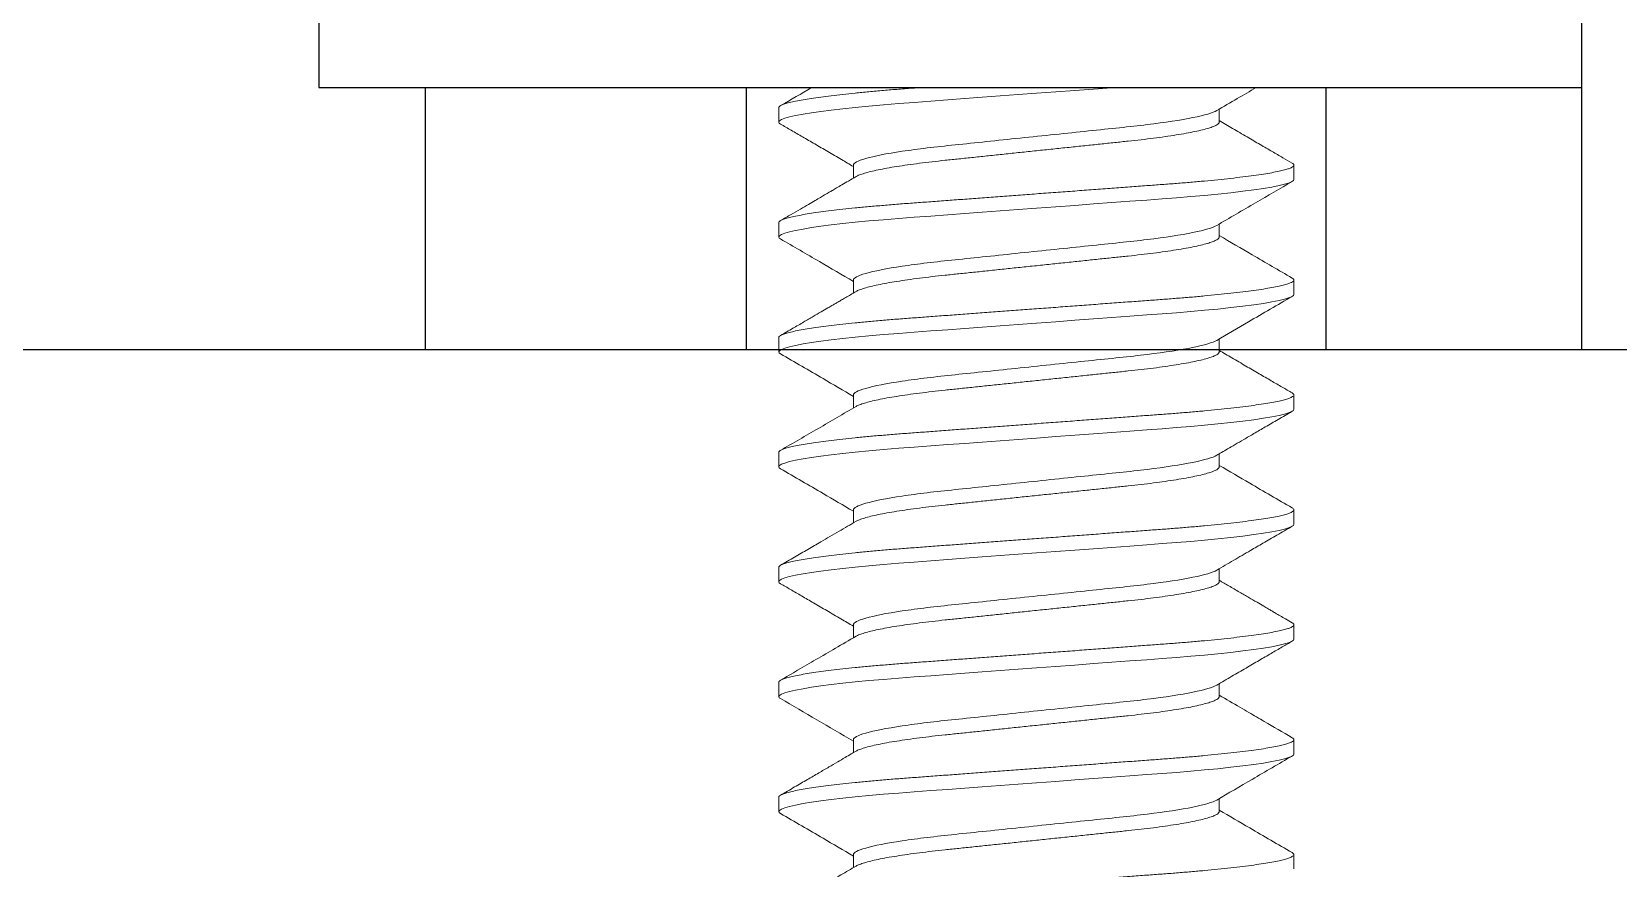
# Model space of a CAD drawing. Header units: inches. Extents: x 1.3 to 19.8, y 1.7 to 13.
# Drawn here: x 15.1854 to 15.5303, y 10.4343 to 10.6163 of the extents above; entities that cross this region are included whole.
import ezdxf

# ---------------------------------------------------------------- set-up
doc = ezdxf.new("R2010")
doc.units = ezdxf.units.IN
doc.header["$MEASUREMENT"] = 0
doc.linetypes.add('SLD-Solid', pattern=[0])
doc.layers.add('Fastener', color=134, linetype='Continuous')
doc.layers.add('Solenoid', color=6, linetype='Continuous')

msp = doc.modelspace()

# ---------------------------------------------------------------- linework, layer by layer
at = {"layer": 'Fastener'}
for p, q in [((15.24784, 10.63417), (15.24784, 10.60417)), ((15.24784, 10.60417), (15.52246, 10.60417))]:
    msp.add_line(p, q, dxfattribs=at)
at = {"layer": 'Fastener', "linetype": 'SLD-Solid', "lineweight": 15}
for p, q in [((15.34784, 10.59979), (15.34784, 10.59667)), ((15.4436, 10.59667), (15.4436, 10.59948)), ((15.36408, 10.58729), (15.36408, 10.58447)), ((15.45984, 10.58417), (15.45984, 10.58729)), ((15.34784, 10.57479), (15.34784, 10.57167)), ((15.4436, 10.57167), (15.4436, 10.57448)), ((15.36408, 10.56229), (15.36408, 10.55947)), ((15.45984, 10.55917), (15.45984, 10.56229)), ((15.34784, 10.54979), (15.34784, 10.54667)), ((15.4436, 10.54667), (15.4436, 10.54948)), ((15.36408, 10.53729), (15.36408, 10.53447)), ((15.45984, 10.53417), (15.45984, 10.53729)), ((15.34784, 10.52479), (15.34784, 10.52167)), ((15.4436, 10.52167), (15.4436, 10.52449)), ((15.36408, 10.51229), (15.36408, 10.50947)), ((15.45984, 10.50917), (15.45984, 10.51229)), ((15.34784, 10.49979), (15.34784, 10.49667)), ((15.4436, 10.49667), (15.4436, 10.49949)), ((15.36408, 10.48729), (15.36408, 10.48447)), ((15.45984, 10.48417), (15.45984, 10.48729)), ((15.34784, 10.47479), (15.34784, 10.47167)), ((15.4436, 10.47167), (15.4436, 10.47448)), ((15.36408, 10.46229), (15.36408, 10.45947)), ((15.45984, 10.45917), (15.45984, 10.46229)), ((15.34784, 10.44979), (15.34784, 10.44667)), ((15.4436, 10.44667), (15.4436, 10.44948)), ((15.36408, 10.43729), (15.36408, 10.43447)), ((15.45984, 10.43417), (15.45984, 10.43729))]:
    msp.add_line(p, q, dxfattribs=at)
at = {"layer": 'Fastener', "linetype": 'SLD-Solid', "lineweight": 15, "flags": 128}
for points in [[(15.34825, 10.59623), (15.34796, 10.59642), (15.34784, 10.59667), (15.34798, 10.59692), (15.34841, 10.5972), (15.34913, 10.59748), (15.35016, 10.59778), (15.35149, 10.59808), (15.35312, 10.59839), (15.35493, 10.59869), (15.35698, 10.59898), (15.35926, 10.59927), (15.36175, 10.59956), (15.36442, 10.59985), (15.36744, 10.60014), (15.37062, 10.60042), (15.37391, 10.60069), (15.37731, 10.60094), (15.38089, 10.60121), (15.38463, 10.60149), (15.38831, 10.60176), (15.39209, 10.60204), (15.39596, 10.60233), (15.39988, 10.60262), (15.40384, 10.60292), (15.40804, 10.60323), (15.4122, 10.60354), (15.41629, 10.60384), (15.42028, 10.60414), (15.42064, 10.60417)], [(15.34825, 10.57123), (15.34796, 10.57142), (15.34784, 10.57167), (15.34798, 10.57192), (15.34841, 10.5722), (15.34913, 10.57248), (15.35016, 10.57278), (15.35149, 10.57308), (15.35312, 10.57339), (15.35493, 10.57369), (15.35698, 10.57398), (15.35926, 10.57427), (15.36175, 10.57456), (15.36442, 10.57485), (15.36744, 10.57514), (15.37062, 10.57542), (15.37391, 10.57569), (15.37731, 10.57594), (15.38089, 10.57621), (15.38463, 10.57649), (15.38831, 10.57676), (15.39209, 10.57704), (15.39596, 10.57733), (15.39988, 10.57762), (15.40384, 10.57792), (15.40804, 10.57823), (15.4122, 10.57854), (15.41629, 10.57884), (15.42028, 10.57914), (15.42413, 10.57943), (15.42783, 10.5797), (15.43116, 10.57995), (15.43434, 10.58019), (15.43743, 10.58044), (15.44041, 10.58071), (15.44326, 10.58099), (15.44609, 10.58129), (15.44871, 10.58159), (15.45109, 10.5819), (15.45321, 10.58222), (15.45505, 10.58253), (15.4566, 10.58283), (15.45778, 10.58312), (15.45869, 10.5834), (15.45934, 10.58366), (15.45972, 10.58392), (15.45984, 10.58417), (15.45984, 10.58417)], [(15.34825, 10.54623), (15.34796, 10.54642), (15.34784, 10.54667), (15.34798, 10.54692), (15.34841, 10.5472), (15.34913, 10.54748), (15.35016, 10.54778), (15.35149, 10.54808), (15.35312, 10.54839), (15.35493, 10.54869), (15.35698, 10.54898), (15.35926, 10.54927), (15.36175, 10.54956), (15.36442, 10.54985), (15.36744, 10.55014), (15.37062, 10.55042), (15.37391, 10.55069), (15.37731, 10.55094), (15.38089, 10.55121), (15.38463, 10.55149), (15.38831, 10.55176), (15.39209, 10.55204), (15.39596, 10.55233), (15.39988, 10.55262), (15.40384, 10.55292), (15.40804, 10.55323), (15.4122, 10.55354), (15.41629, 10.55384), (15.42028, 10.55414), (15.42413, 10.55443), (15.42783, 10.5547), (15.43116, 10.55495), (15.43434, 10.55519), (15.43743, 10.55544), (15.44041, 10.55571), (15.44326, 10.55599), (15.44609, 10.55629), (15.44871, 10.55659), (15.45109, 10.5569), (15.45321, 10.55722), (15.45505, 10.55753), (15.4566, 10.55783), (15.45778, 10.55812), (15.45869, 10.5584), (15.45934, 10.55866), (15.45972, 10.55892), (15.45984, 10.55917), (15.45984, 10.55917)], [(15.34825, 10.52123), (15.34796, 10.52142), (15.34784, 10.52167), (15.34798, 10.52192), (15.34841, 10.5222), (15.34913, 10.52248), (15.35016, 10.52278), (15.35149, 10.52308), (15.35312, 10.52339), (15.35493, 10.52369), (15.35698, 10.52398), (15.35926, 10.52427), (15.36175, 10.52456), (15.36442, 10.52485), (15.36744, 10.52514), (15.37062, 10.52542), (15.37391, 10.52569), (15.37731, 10.52594), (15.38089, 10.52621), (15.38463, 10.52649), (15.38831, 10.52676), (15.39209, 10.52704), (15.39596, 10.52733), (15.39988, 10.52762), (15.40384, 10.52792), (15.40804, 10.52823), (15.4122, 10.52854), (15.41629, 10.52884), (15.42028, 10.52914), (15.42413, 10.52943), (15.42783, 10.5297), (15.43116, 10.52995), (15.43434, 10.53019), (15.43743, 10.53044), (15.44041, 10.53071), (15.44326, 10.53099), (15.44609, 10.53129), (15.44871, 10.53159), (15.45109, 10.5319), (15.45321, 10.53222), (15.45505, 10.53253), (15.4566, 10.53283), (15.45778, 10.53312), (15.45869, 10.5334), (15.45934, 10.53366), (15.45972, 10.53392), (15.45984, 10.53417), (15.45984, 10.53417)], [(15.34825, 10.49623), (15.34796, 10.49642), (15.34784, 10.49667), (15.34798, 10.49692), (15.34841, 10.4972), (15.34913, 10.49748), (15.35016, 10.49778), (15.35149, 10.49808), (15.35312, 10.49839), (15.35493, 10.49869), (15.35698, 10.49898), (15.35926, 10.49927), (15.36175, 10.49956), (15.36442, 10.49985), (15.36744, 10.50014), (15.37062, 10.50042), (15.37391, 10.50069), (15.37731, 10.50094), (15.38089, 10.50121), (15.38463, 10.50149), (15.38831, 10.50176), (15.39209, 10.50204), (15.39596, 10.50233), (15.39988, 10.50262), (15.40384, 10.50292), (15.40804, 10.50323), (15.4122, 10.50354), (15.41629, 10.50384), (15.42028, 10.50414), (15.42413, 10.50443), (15.42783, 10.5047), (15.43116, 10.50495), (15.43434, 10.50519), (15.43743, 10.50544), (15.44041, 10.50571), (15.44326, 10.50599), (15.44609, 10.50629), (15.44871, 10.50659), (15.45109, 10.5069), (15.45321, 10.50722), (15.45505, 10.50753), (15.4566, 10.50783), (15.45778, 10.50812), (15.45869, 10.5084), (15.45934, 10.50866), (15.45972, 10.50892), (15.45984, 10.50917), (15.45984, 10.50917)], [(15.34825, 10.47123), (15.34796, 10.47142), (15.34784, 10.47167), (15.34798, 10.47192), (15.34841, 10.4722), (15.34913, 10.47248), (15.35016, 10.47278), (15.35149, 10.47308), (15.35312, 10.47339), (15.35493, 10.47369), (15.35698, 10.47398), (15.35926, 10.47427), (15.36175, 10.47456), (15.36442, 10.47485), (15.36744, 10.47514), (15.37062, 10.47542), (15.37391, 10.47569), (15.37731, 10.47594), (15.38089, 10.47621), (15.38463, 10.47649), (15.38831, 10.47676), (15.39209, 10.47704), (15.39596, 10.47733), (15.39988, 10.47762), (15.40384, 10.47792), (15.40804, 10.47823), (15.4122, 10.47854), (15.41629, 10.47884), (15.42028, 10.47914), (15.42413, 10.47943), (15.42783, 10.4797), (15.43116, 10.47995), (15.43434, 10.48019), (15.43743, 10.48044), (15.44041, 10.48071), (15.44326, 10.48099), (15.44609, 10.48129), (15.44871, 10.48159), (15.45109, 10.4819), (15.45321, 10.48222), (15.45505, 10.48253), (15.4566, 10.48283), (15.45778, 10.48312), (15.45869, 10.4834), (15.45934, 10.48366), (15.45972, 10.48392), (15.45984, 10.48417), (15.45984, 10.48417)], [(15.34825, 10.44623), (15.34796, 10.44642), (15.34784, 10.44667), (15.34798, 10.44692), (15.34841, 10.4472), (15.34913, 10.44748), (15.35016, 10.44778), (15.35149, 10.44808), (15.35312, 10.44839), (15.35493, 10.44869), (15.35698, 10.44898), (15.35926, 10.44927), (15.36175, 10.44956), (15.36442, 10.44985), (15.36744, 10.45014), (15.37062, 10.45042), (15.37391, 10.45069), (15.37731, 10.45094), (15.38089, 10.45121), (15.38463, 10.45149), (15.38831, 10.45176), (15.39209, 10.45204), (15.39596, 10.45233), (15.39988, 10.45262), (15.40384, 10.45292), (15.40804, 10.45323), (15.4122, 10.45354), (15.41629, 10.45384), (15.42028, 10.45414), (15.42413, 10.45443), (15.42783, 10.4547), (15.43116, 10.45495), (15.43434, 10.45519), (15.43743, 10.45544), (15.44041, 10.45571), (15.44326, 10.45599), (15.44609, 10.45629), (15.44871, 10.45659), (15.45109, 10.4569), (15.45321, 10.45722), (15.45505, 10.45753), (15.4566, 10.45783), (15.45778, 10.45812), (15.45869, 10.4584), (15.45934, 10.45866), (15.45972, 10.45892), (15.45984, 10.45917), (15.45984, 10.45917)]]:
    msp.add_lwpolyline(points, dxfattribs=at)
at = {"layer": 'Fastener', "linetype": 'SLD-Solid', "lineweight": 15}
for points, knots in [([(15.34784, 10.59979), (15.34787, 10.59988), (15.34792, 10.60005), (15.34836, 10.60032), (15.34909, 10.60061), (15.35012, 10.6009), (15.35145, 10.60121), (15.35305, 10.60151), (15.35489, 10.60181), (15.35694, 10.60211), (15.35922, 10.6024), (15.3617, 10.60269), (15.36444, 10.60298), (15.3674, 10.60326), (15.37057, 10.60354), (15.37387, 10.60381), (15.37659, 10.60401), (15.3782, 10.60413), (15.37864, 10.60417)], [0, 0, 0, 0, 0.021662, 0.0436855, 0.0660212, 0.0886149, 0.1114084, 0.1343402, 0.1560315, 0.1777344, 0.1993942, 0.2209568, 0.2423695, 0.2648595, 0.2870678, 0.3089421, 0.33051, 0.3387077, 0.3387077, 0.3387077, 0.3387077]), ([(15.44304, 10.59916), (15.44454, 10.60003), (15.44739, 10.6017), (15.45025, 10.60337), (15.45162, 10.60417)], [0, 0, 0, 0, 0.2735344, 0.5226997, 0.5226997, 0.5226997, 0.5226997]), ([(15.34823, 10.59623), (15.349, 10.59578), (15.35059, 10.59485), (15.35307, 10.59341), (15.35572, 10.59187), (15.35854, 10.59022), (15.36135, 10.58858), (15.36321, 10.58749), (15.36408, 10.58698)], [0, 0, 0, 0, 0.145434, 0.301781, 0.469006, 0.647064, 0.835911, 1, 1, 1, 1]), ([(15.36408, 10.58729), (15.36408, 10.58772), (15.36494, 10.58821), (15.36854, 10.58925), (15.37127, 10.58979), (15.37634, 10.59055), (15.37818, 10.59079), (15.38205, 10.59126), (15.38405, 10.59147), (15.39047, 10.59214), (15.39533, 10.59265), (15.40534, 10.5937), (15.41046, 10.59423), (15.41991, 10.59522), (15.42411, 10.59563), (15.43181, 10.59657), (15.43525, 10.59709), (15.44046, 10.59815), (15.44222, 10.59868), (15.44304, 10.59916)], [0, 0, 0, 0, 0.125, 0.125, 0.25, 0.25, 0.3125, 0.3125, 0.375, 0.375, 0.5, 0.5, 0.625, 0.625, 0.75, 0.75, 0.875, 0.875, 1, 1, 1, 1]), ([(15.36464, 10.5848), (15.36465, 10.5848), (15.3648, 10.58492), (15.36538, 10.58516), (15.36641, 10.58552), (15.36778, 10.58589), (15.36941, 10.58626), (15.37131, 10.58663), (15.37345, 10.58699), (15.37582, 10.58735), (15.37839, 10.58769), (15.38113, 10.58803), (15.384, 10.58834), (15.38702, 10.58865), (15.39018, 10.58898), (15.39347, 10.58933), (15.39686, 10.58968), (15.40033, 10.59005), (15.40386, 10.59042), (15.40741, 10.59079), (15.41094, 10.59116), (15.41439, 10.59152), (15.41771, 10.59187), (15.42086, 10.5922), (15.42383, 10.59251), (15.42665, 10.59282), (15.42933, 10.59314), (15.43189, 10.59349), (15.43427, 10.59385), (15.43644, 10.59422), (15.43836, 10.59459), (15.44, 10.59497), (15.44134, 10.59533), (15.44237, 10.59569), (15.44308, 10.59603), (15.44352, 10.59636), (15.44358, 10.59656), (15.4436, 10.59667)], [0, 0, 0, 0, 0.0011037, 0.0306617, 0.060576, 0.0907305, 0.1204632, 0.1501923, 0.1797998, 0.2091707, 0.2387189, 0.2678013, 0.2963216, 0.3248703, 0.3539772, 0.3830139, 0.4123936, 0.4420065, 0.4717374, 0.5020078, 0.5321537, 0.5620535, 0.5915919, 0.620662, 0.6486647, 0.6767023, 0.7052794, 0.7343041, 0.7642111, 0.7943614, 0.8246333, 0.8549021, 0.8850435, 0.9144055, 0.9434181, 0.9719801, 1, 1, 1, 1]), ([(15.45945, 10.58773), (15.45878, 10.58812), (15.45733, 10.58896), (15.45503, 10.5903), (15.45243, 10.59181), (15.44955, 10.59349), (15.44658, 10.59523), (15.44456, 10.59641), (15.4436, 10.59697)], [0, 0, 0, 0, 0.127459, 0.273038, 0.43669, 0.618357, 0.817973, 1, 1, 1, 1]), ([(15.34784, 10.57479), (15.34787, 10.57488), (15.34792, 10.57505), (15.34836, 10.57532), (15.34909, 10.57561), (15.35012, 10.5759), (15.35145, 10.57621), (15.35305, 10.57651), (15.35489, 10.57681), (15.35694, 10.57711), (15.35922, 10.5774), (15.3617, 10.57769), (15.36444, 10.57798), (15.3674, 10.57826), (15.37057, 10.57854), (15.37387, 10.57881), (15.3773, 10.57907), (15.38089, 10.57933), (15.38456, 10.57961), (15.38831, 10.57988), (15.39209, 10.58017), (15.39596, 10.58045), (15.39988, 10.58075), (15.40392, 10.58105), (15.40804, 10.58135), (15.4122, 10.58166), (15.41629, 10.58197), (15.42028, 10.58226), (15.42413, 10.58255), (15.42777, 10.58282), (15.43117, 10.58307), (15.43438, 10.58331), (15.43747, 10.58357), (15.44045, 10.58383), (15.44336, 10.58412), (15.44614, 10.58441), (15.44876, 10.58472), (15.45114, 10.58503), (15.45326, 10.58534), (15.4551, 10.58565), (15.45661, 10.58595), (15.45782, 10.58624), (15.45873, 10.58652), (15.45938, 10.58679), (15.45976, 10.58705), (15.45988, 10.5873), (15.45978, 10.58752), (15.45952, 10.58767), (15.45942, 10.58773)], [0, 0, 0, 0, 0.021662, 0.043686, 0.066022, 0.088616, 0.11141, 0.134342, 0.156034, 0.177737, 0.199398, 0.220961, 0.242374, 0.264864, 0.287073, 0.308947, 0.330516, 0.352339, 0.374503, 0.395667, 0.417042, 0.438577, 0.460221, 0.48192, 0.504932, 0.527878, 0.550696, 0.573322, 0.595699, 0.61777, 0.638257, 0.658614, 0.679288, 0.700253, 0.721466, 0.744181, 0.767062, 0.790044, 0.813064, 0.836056, 0.858955, 0.880405, 0.901664, 0.922686, 0.943424, 0.963839, 0.985501, 1, 1, 1, 1]), ([(15.36464, 10.5848), (15.36409, 10.58448), (15.36307, 10.58388), (15.36166, 10.58306), (15.3605, 10.58238), (15.35957, 10.58183), (15.35888, 10.58143), (15.35831, 10.5811), (15.35768, 10.58073), (15.35681, 10.58022), (15.35564, 10.57954), (15.35419, 10.5787), (15.35245, 10.57769), (15.35044, 10.57651), (15.349, 10.57568), (15.34823, 10.57523)], [0, 0, 0, 0, 0.10074, 0.186625, 0.257628, 0.313728, 0.356495, 0.384119, 0.41754, 0.471645, 0.542917, 0.63137, 0.737019, 0.859887, 1, 1, 1, 1]), ([(15.44304, 10.57416), (15.44586, 10.5758), (15.45133, 10.579), (15.4568, 10.58219), (15.45945, 10.58373)], [0, 0, 0, 0, 0.515851, 1, 1, 1, 1]), ([(15.36408, 10.56229), (15.36408, 10.56272), (15.36494, 10.56321), (15.36854, 10.56425), (15.37127, 10.56479), (15.37634, 10.56555), (15.37818, 10.56579), (15.38205, 10.56626), (15.38405, 10.56647), (15.39046, 10.56714), (15.39533, 10.56765), (15.40533, 10.5687), (15.41046, 10.56923), (15.41991, 10.57022), (15.42411, 10.57063), (15.43181, 10.57157), (15.43525, 10.57209), (15.44046, 10.57315), (15.44222, 10.57368), (15.44304, 10.57416)], [0, 0, 0, 0, 0.125, 0.125, 0.25, 0.25, 0.3125, 0.3125, 0.375, 0.375, 0.5, 0.5, 0.625, 0.625, 0.75, 0.75, 0.875, 0.875, 1, 1, 1, 1]), ([(15.45945, 10.56273), (15.45655, 10.56442), (15.45126, 10.56749), (15.44598, 10.57058), (15.4436, 10.57197)], [0, 0, 0, 0, 0.549896, 1, 1, 1, 1]), ([(15.34823, 10.57123), (15.35105, 10.56959), (15.35634, 10.56651), (15.36162, 10.56342), (15.36408, 10.56198)], [0, 0, 0, 0, 0.533694, 1, 1, 1, 1]), ([(15.36465, 10.5598), (15.36465, 10.5598), (15.3648, 10.55992), (15.36538, 10.56016), (15.36641, 10.56052), (15.36778, 10.56089), (15.36941, 10.56126), (15.37131, 10.56163), (15.37345, 10.56199), (15.37582, 10.56235), (15.37839, 10.56269), (15.38113, 10.56303), (15.384, 10.56334), (15.38702, 10.56365), (15.39018, 10.56398), (15.39347, 10.56433), (15.39686, 10.56468), (15.40033, 10.56505), (15.40386, 10.56542), (15.40741, 10.56579), (15.41094, 10.56616), (15.41439, 10.56652), (15.41771, 10.56687), (15.42086, 10.5672), (15.42383, 10.56751), (15.42665, 10.56782), (15.42933, 10.56814), (15.43189, 10.56849), (15.43427, 10.56885), (15.43644, 10.56922), (15.43836, 10.56959), (15.44, 10.56997), (15.44134, 10.57033), (15.44237, 10.57069), (15.44308, 10.57103), (15.44352, 10.57136), (15.44358, 10.57156), (15.4436, 10.57167)], [0, 0, 0, 0, 0.0010211, 0.0305816, 0.0604983, 0.0906554, 0.1203905, 0.1501221, 0.179732, 0.2091053, 0.238656, 0.2677408, 0.2962634, 0.3248145, 0.3539238, 0.3829629, 0.412345, 0.4419604, 0.4716938, 0.5019667, 0.532115, 0.5620173, 0.5915582, 0.6206306, 0.6486357, 0.6766756, 0.705255, 0.7342821, 0.7641916, 0.7943444, 0.8246187, 0.8548902, 0.885034, 0.9143984, 0.9434134, 0.9719777, 1, 1, 1, 1]), ([(15.34784, 10.54979), (15.34787, 10.54988), (15.34792, 10.55005), (15.34836, 10.55032), (15.34909, 10.55061), (15.35012, 10.5509), (15.35145, 10.55121), (15.35305, 10.55151), (15.35489, 10.55181), (15.35694, 10.55211), (15.35922, 10.5524), (15.3617, 10.55269), (15.36444, 10.55298), (15.3674, 10.55326), (15.37057, 10.55354), (15.37387, 10.55381), (15.3773, 10.55407), (15.38089, 10.55433), (15.38456, 10.55461), (15.38831, 10.55488), (15.39209, 10.55517), (15.39596, 10.55545), (15.39988, 10.55575), (15.40392, 10.55605), (15.40804, 10.55635), (15.4122, 10.55666), (15.41629, 10.55697), (15.42028, 10.55726), (15.42413, 10.55755), (15.42777, 10.55782), (15.43117, 10.55807), (15.43438, 10.55831), (15.43747, 10.55857), (15.44045, 10.55883), (15.44336, 10.55912), (15.44614, 10.55941), (15.44876, 10.55972), (15.45114, 10.56003), (15.45326, 10.56034), (15.4551, 10.56065), (15.45661, 10.56095), (15.45782, 10.56124), (15.45873, 10.56152), (15.45938, 10.56179), (15.45976, 10.56205), (15.45988, 10.5623), (15.45978, 10.56252), (15.45952, 10.56267), (15.45942, 10.56273)], [0, 0, 0, 0, 0.021664, 0.043689, 0.066026, 0.088621, 0.111416, 0.13435, 0.156042, 0.177747, 0.199408, 0.220972, 0.242386, 0.264878, 0.287088, 0.308963, 0.330533, 0.352357, 0.374522, 0.395687, 0.417063, 0.4386, 0.460245, 0.481945, 0.504958, 0.527906, 0.550725, 0.573352, 0.59573, 0.617802, 0.63829, 0.658649, 0.679323, 0.700289, 0.721503, 0.74422, 0.767102, 0.790086, 0.813107, 0.8361, 0.859, 0.880451, 0.901711, 0.922734, 0.943473, 0.963889, 0.985553, 1, 1, 1, 1]), ([(15.36464, 10.5598), (15.36424, 10.55957), (15.3635, 10.55913), (15.36244, 10.55851), (15.36152, 10.55798), (15.36074, 10.55752), (15.36004, 10.55711), (15.35932, 10.55669), (15.35833, 10.55611), (15.35699, 10.55533), (15.35524, 10.55431), (15.35318, 10.55311), (15.35081, 10.55173), (15.34912, 10.55075), (15.34823, 10.55023)], [0, 0, 0, 0, 0.0726126, 0.1368827, 0.1927979, 0.2403477, 0.2796129, 0.3211904, 0.3723655, 0.4601493, 0.5667815, 0.6922831, 0.8366798, 1, 1, 1, 1]), ([(15.44304, 10.54916), (15.44535, 10.55051), (15.45081, 10.5537), (15.45629, 10.55689), (15.45945, 10.55873)], [0, 0, 0, 0, 0.422079, 1, 1, 1, 1]), ([(15.36408, 10.53729), (15.36408, 10.53772), (15.36494, 10.53821), (15.36854, 10.53924), (15.37127, 10.53979), (15.37634, 10.54055), (15.37818, 10.54079), (15.38205, 10.54126), (15.38405, 10.54147), (15.39046, 10.54214), (15.39532, 10.54265), (15.40533, 10.5437), (15.41046, 10.54423), (15.41991, 10.54522), (15.42411, 10.54563), (15.43181, 10.54657), (15.43525, 10.54709), (15.44046, 10.54815), (15.44222, 10.54868), (15.44304, 10.54916)], [0, 0, 0, 0, 0.125, 0.125, 0.25, 0.25, 0.3125, 0.3125, 0.375, 0.375, 0.5, 0.5, 0.625, 0.625, 0.75, 0.75, 0.875, 0.875, 1, 1, 1, 1]), ([(15.34823, 10.54623), (15.35131, 10.54444), (15.35659, 10.54136), (15.36187, 10.53827), (15.36408, 10.53698)], [0, 0, 0, 0, 0.58233, 1, 1, 1, 1]), ([(15.36464, 10.5348), (15.36465, 10.5348), (15.3648, 10.53492), (15.36538, 10.53516), (15.36641, 10.53552), (15.36778, 10.53589), (15.36941, 10.53626), (15.37131, 10.53663), (15.37345, 10.53699), (15.37582, 10.53735), (15.37839, 10.53769), (15.38113, 10.53803), (15.384, 10.53834), (15.38702, 10.53865), (15.39018, 10.53898), (15.39347, 10.53933), (15.39686, 10.53968), (15.40033, 10.54005), (15.40386, 10.54042), (15.40741, 10.54079), (15.41094, 10.54116), (15.41439, 10.54152), (15.41771, 10.54187), (15.42086, 10.5422), (15.42383, 10.54251), (15.42665, 10.54282), (15.42933, 10.54314), (15.43189, 10.54349), (15.43427, 10.54385), (15.43644, 10.54422), (15.43836, 10.54459), (15.44, 10.54497), (15.44134, 10.54533), (15.44237, 10.54569), (15.44308, 10.54603), (15.44352, 10.54636), (15.44358, 10.54656), (15.4436, 10.54667)], [0, 0, 0, 0, 0.001056, 0.030616, 0.060531, 0.090687, 0.120421, 0.150152, 0.179761, 0.209133, 0.238683, 0.267767, 0.296288, 0.324838, 0.353947, 0.382985, 0.412366, 0.44198, 0.471712, 0.501984, 0.532132, 0.562033, 0.591573, 0.620644, 0.648648, 0.676687, 0.705265, 0.734291, 0.7642, 0.794352, 0.824625, 0.854895, 0.885038, 0.914401, 0.943415, 0.971979, 1, 1, 1, 1]), ([(15.45945, 10.53773), (15.45873, 10.53815), (15.45721, 10.53903), (15.45482, 10.54043), (15.45219, 10.54195), (15.44934, 10.54362), (15.44645, 10.5453), (15.44451, 10.54644), (15.4436, 10.54697)], [0, 0, 0, 0, 0.1366309, 0.2877085, 0.4531892, 0.6330276, 0.827174, 1, 1, 1, 1]), ([(15.34784, 10.52479), (15.34787, 10.52488), (15.34792, 10.52505), (15.34836, 10.52532), (15.34909, 10.52561), (15.35012, 10.5259), (15.35145, 10.52621), (15.35305, 10.52651), (15.35489, 10.52681), (15.35694, 10.52711), (15.35922, 10.5274), (15.3617, 10.52769), (15.36444, 10.52798), (15.3674, 10.52826), (15.37057, 10.52854), (15.37387, 10.52881), (15.3773, 10.52907), (15.38089, 10.52933), (15.38456, 10.52961), (15.38831, 10.52988), (15.39209, 10.53017), (15.39596, 10.53045), (15.39988, 10.53075), (15.40392, 10.53105), (15.40804, 10.53135), (15.4122, 10.53166), (15.41629, 10.53197), (15.42028, 10.53226), (15.42413, 10.53255), (15.42777, 10.53282), (15.43117, 10.53307), (15.43438, 10.53331), (15.43747, 10.53357), (15.44045, 10.53383), (15.44336, 10.53412), (15.44614, 10.53441), (15.44876, 10.53472), (15.45114, 10.53503), (15.45326, 10.53534), (15.4551, 10.53565), (15.45661, 10.53595), (15.45782, 10.53624), (15.45873, 10.53652), (15.45938, 10.53679), (15.45976, 10.53705), (15.45988, 10.5373), (15.45978, 10.53752), (15.45952, 10.53767), (15.45942, 10.53773)], [0, 0, 0, 0, 0.021665, 0.043691, 0.06603, 0.088627, 0.111423, 0.134358, 0.156052, 0.177758, 0.199421, 0.220986, 0.242402, 0.264895, 0.287106, 0.308983, 0.330554, 0.35238, 0.374546, 0.395713, 0.41709, 0.438628, 0.460275, 0.481976, 0.504991, 0.52794, 0.55076, 0.573389, 0.595768, 0.617842, 0.638331, 0.658691, 0.679367, 0.700335, 0.72155, 0.744268, 0.767151, 0.790137, 0.813159, 0.836154, 0.859056, 0.880508, 0.901769, 0.922793, 0.943534, 0.963952, 0.985616, 1, 1, 1, 1]), ([(15.36464, 10.5348), (15.36328, 10.534), (15.36055, 10.5324), (15.35644, 10.53001), (15.35233, 10.52762), (15.34959, 10.52602), (15.34822, 10.52523)], [0, 0, 0, 0, 0.2495101, 0.4993295, 0.7494846, 1, 1, 1, 1]), ([(15.44304, 10.52416), (15.44339, 10.52436), (15.44418, 10.52482), (15.44551, 10.5256), (15.44712, 10.52655), (15.44903, 10.52766), (15.45123, 10.52894), (15.45371, 10.53039), (15.45649, 10.532), (15.45843, 10.53313), (15.45945, 10.53373)], [0, 0, 0, 0, 0.06359, 0.144676, 0.24328, 0.359424, 0.493133, 0.644442, 0.813383, 1, 1, 1, 1]), ([(15.36408, 10.51229), (15.36408, 10.51272), (15.36494, 10.51321), (15.36854, 10.51424), (15.37127, 10.51479), (15.37634, 10.51555), (15.37818, 10.51579), (15.38205, 10.51626), (15.38405, 10.51647), (15.39046, 10.51714), (15.39532, 10.51765), (15.40533, 10.5187), (15.41046, 10.51923), (15.41991, 10.52022), (15.42411, 10.52063), (15.43181, 10.52157), (15.43525, 10.52209), (15.44046, 10.52315), (15.44222, 10.52368), (15.44304, 10.52416)], [0, 0, 0, 0, 0.125, 0.125, 0.25, 0.25, 0.3125, 0.3125, 0.375, 0.375, 0.5, 0.5, 0.625, 0.625, 0.75, 0.75, 0.875, 0.875, 1, 1, 1, 1]), ([(15.34823, 10.52123), (15.3513, 10.51944), (15.35659, 10.51636), (15.36187, 10.51327), (15.36408, 10.51198)], [0, 0, 0, 0, 0.582331, 1, 1, 1, 1]), ([(15.36464, 10.5098), (15.36465, 10.5098), (15.3648, 10.50992), (15.36538, 10.51016), (15.36641, 10.51052), (15.36778, 10.51089), (15.36941, 10.51126), (15.37131, 10.51163), (15.37345, 10.51199), (15.37582, 10.51235), (15.37839, 10.51269), (15.38113, 10.51303), (15.384, 10.51334), (15.38702, 10.51365), (15.39018, 10.51398), (15.39347, 10.51433), (15.39686, 10.51468), (15.40033, 10.51505), (15.40386, 10.51542), (15.40741, 10.51579), (15.41094, 10.51616), (15.41439, 10.51652), (15.41771, 10.51687), (15.42086, 10.5172), (15.42383, 10.51751), (15.42665, 10.51782), (15.42933, 10.51814), (15.43189, 10.51849), (15.43427, 10.51885), (15.43644, 10.51922), (15.43836, 10.51959), (15.44, 10.51997), (15.44134, 10.52033), (15.44237, 10.52069), (15.44308, 10.52103), (15.44352, 10.52136), (15.44358, 10.52156), (15.4436, 10.52167)], [0, 0, 0, 0, 0.0013524, 0.0309032, 0.0608099, 0.090957, 0.1206823, 0.150404, 0.1800041, 0.2093676, 0.2389086, 0.2679837, 0.2964969, 0.3250385, 0.3541381, 0.3831676, 0.41254, 0.4421455, 0.471869, 0.5021319, 0.5322702, 0.5621626, 0.5916936, 0.6207565, 0.6487522, 0.6767829, 0.7053528, 0.7343703, 0.7642699, 0.7944126, 0.8246769, 0.8549383, 0.8850722, 0.9144268, 0.9434322, 0.971987, 1, 1, 1, 1]), ([(15.45945, 10.51273), (15.45637, 10.51452), (15.45109, 10.51759), (15.44581, 10.52068), (15.4436, 10.52197)], [0, 0, 0, 0, 0.582232, 1, 1, 1, 1]), ([(15.34784, 10.49979), (15.34787, 10.49988), (15.34792, 10.50005), (15.34836, 10.50032), (15.34909, 10.50061), (15.35012, 10.5009), (15.35145, 10.50121), (15.35305, 10.50151), (15.35489, 10.50181), (15.35694, 10.50211), (15.35922, 10.5024), (15.3617, 10.50269), (15.36444, 10.50298), (15.3674, 10.50326), (15.37057, 10.50354), (15.37387, 10.50381), (15.3773, 10.50407), (15.38089, 10.50433), (15.38456, 10.50461), (15.38831, 10.50488), (15.39209, 10.50517), (15.39596, 10.50545), (15.39988, 10.50575), (15.40392, 10.50605), (15.40804, 10.50635), (15.4122, 10.50666), (15.41629, 10.50697), (15.42028, 10.50726), (15.42413, 10.50755), (15.42777, 10.50782), (15.43117, 10.50807), (15.43438, 10.50831), (15.43747, 10.50857), (15.44045, 10.50883), (15.44336, 10.50912), (15.44614, 10.50941), (15.44876, 10.50972), (15.45114, 10.51003), (15.45326, 10.51034), (15.4551, 10.51065), (15.45661, 10.51095), (15.45782, 10.51124), (15.45873, 10.51152), (15.45938, 10.51179), (15.45976, 10.51205), (15.45988, 10.5123), (15.45978, 10.51252), (15.45952, 10.51267), (15.45942, 10.51273)], [0, 0, 0, 0, 0.021663, 0.043688, 0.066026, 0.088621, 0.111416, 0.134349, 0.156042, 0.177746, 0.199408, 0.220972, 0.242386, 0.264877, 0.287087, 0.308963, 0.330532, 0.352356, 0.374521, 0.395687, 0.417062, 0.438599, 0.460244, 0.481944, 0.504957, 0.527905, 0.550723, 0.573351, 0.595728, 0.617801, 0.638289, 0.658647, 0.679322, 0.700288, 0.721502, 0.744218, 0.7671, 0.790084, 0.813105, 0.836098, 0.858998, 0.880449, 0.901709, 0.922732, 0.943471, 0.963887, 0.985551, 1, 1, 1, 1]), ([(15.36463, 10.5098), (15.36341, 10.50908), (15.36086, 10.50759), (15.35737, 10.50555), (15.35414, 10.50367), (15.35122, 10.50197), (15.34924, 10.50082), (15.34823, 10.50023)], [0, 0, 0, 0, 0.225404, 0.466834, 0.636951, 0.814603, 1, 1, 1, 1]), ([(15.44304, 10.49916), (15.44366, 10.49952), (15.4449, 10.50024), (15.44674, 10.50132), (15.44857, 10.50239), (15.45069, 10.50363), (15.45321, 10.5051), (15.45623, 10.50685), (15.45835, 10.50808), (15.45945, 10.50873)], [0, 0, 0, 0, 0.113896, 0.226128, 0.336684, 0.448715, 0.613776, 0.797523, 1, 1, 1, 1]), ([(15.34823, 10.49623), (15.34895, 10.49581), (15.35047, 10.49492), (15.35286, 10.49353), (15.35549, 10.492), (15.35834, 10.49034), (15.36123, 10.48865), (15.36317, 10.48752), (15.36408, 10.48698)], [0, 0, 0, 0, 0.136601, 0.287661, 0.453138, 0.632983, 0.827147, 1, 1, 1, 1]), ([(15.36408, 10.48729), (15.36408, 10.48772), (15.36494, 10.48821), (15.36854, 10.48924), (15.37127, 10.48979), (15.37634, 10.49055), (15.37818, 10.49079), (15.38205, 10.49126), (15.38405, 10.49147), (15.39046, 10.49214), (15.39532, 10.49265), (15.40533, 10.4937), (15.41046, 10.49423), (15.41991, 10.49522), (15.42411, 10.49563), (15.43181, 10.49657), (15.43525, 10.49709), (15.44046, 10.49815), (15.44222, 10.49868), (15.44304, 10.49916)], [0, 0, 0, 0, 0.125, 0.125, 0.25, 0.25, 0.3125, 0.3125, 0.375, 0.375, 0.5, 0.5, 0.625, 0.625, 0.75, 0.75, 0.875, 0.875, 1, 1, 1, 1]), ([(15.36464, 10.4848), (15.36465, 10.4848), (15.3648, 10.48492), (15.36538, 10.48516), (15.36641, 10.48552), (15.36778, 10.48589), (15.36941, 10.48626), (15.37131, 10.48663), (15.37345, 10.48699), (15.37582, 10.48735), (15.37839, 10.48769), (15.38113, 10.48803), (15.384, 10.48834), (15.38702, 10.48865), (15.39018, 10.48898), (15.39347, 10.48933), (15.39686, 10.48968), (15.40033, 10.49005), (15.40386, 10.49042), (15.40741, 10.49079), (15.41094, 10.49116), (15.41439, 10.49152), (15.41771, 10.49187), (15.42086, 10.4922), (15.42383, 10.49251), (15.42665, 10.49282), (15.42933, 10.49314), (15.43189, 10.49349), (15.43427, 10.49385), (15.43644, 10.49422), (15.43836, 10.49459), (15.44, 10.49497), (15.44134, 10.49533), (15.44237, 10.49569), (15.44308, 10.49603), (15.44352, 10.49636), (15.44358, 10.49656), (15.4436, 10.49667)], [0, 0, 0, 0, 0.001101, 0.030659, 0.060573, 0.090728, 0.120461, 0.15019, 0.179798, 0.209169, 0.238717, 0.267799, 0.29632, 0.324869, 0.353975, 0.383012, 0.412392, 0.442005, 0.471736, 0.502007, 0.532152, 0.562052, 0.591591, 0.620661, 0.648664, 0.676701, 0.705279, 0.734303, 0.764211, 0.794361, 0.824633, 0.854902, 0.885043, 0.914405, 0.943418, 0.97198, 1, 1, 1, 1]), ([(15.45945, 10.48773), (15.45898, 10.488), (15.4581, 10.48851), (15.45689, 10.48922), (15.45589, 10.4898), (15.45503, 10.4903), (15.45418, 10.4908), (15.45311, 10.49142), (15.45171, 10.49224), (15.44996, 10.49326), (15.44791, 10.49445), (15.44576, 10.49571), (15.44429, 10.49657), (15.4436, 10.49697)], [0, 0, 0, 0, 0.089385, 0.165669, 0.228862, 0.278973, 0.328163, 0.390338, 0.482091, 0.592515, 0.721573, 0.869223, 1, 1, 1, 1]), ([(15.34784, 10.47479), (15.34787, 10.47488), (15.34792, 10.47505), (15.34836, 10.47532), (15.34909, 10.47561), (15.35012, 10.4759), (15.35145, 10.47621), (15.35305, 10.47651), (15.35489, 10.47681), (15.35694, 10.47711), (15.35922, 10.4774), (15.3617, 10.47769), (15.36444, 10.47798), (15.3674, 10.47826), (15.37057, 10.47854), (15.37387, 10.47881), (15.3773, 10.47907), (15.38089, 10.47933), (15.38456, 10.47961), (15.38831, 10.47988), (15.39209, 10.48017), (15.39596, 10.48045), (15.39988, 10.48075), (15.40392, 10.48105), (15.40804, 10.48135), (15.4122, 10.48166), (15.41629, 10.48197), (15.42028, 10.48226), (15.42413, 10.48255), (15.42777, 10.48282), (15.43117, 10.48307), (15.43438, 10.48331), (15.43747, 10.48357), (15.44045, 10.48383), (15.44336, 10.48412), (15.44614, 10.48441), (15.44876, 10.48472), (15.45114, 10.48503), (15.45326, 10.48534), (15.4551, 10.48565), (15.45661, 10.48595), (15.45782, 10.48624), (15.45873, 10.48652), (15.45938, 10.48679), (15.45976, 10.48705), (15.45988, 10.4873), (15.45978, 10.48752), (15.45952, 10.48767), (15.45942, 10.48773)], [0, 0, 0, 0, 0.021662, 0.043685, 0.066021, 0.088614, 0.111408, 0.134339, 0.15603, 0.177733, 0.199393, 0.220955, 0.242368, 0.264858, 0.287066, 0.30894, 0.330508, 0.35233, 0.374494, 0.395657, 0.417032, 0.438566, 0.46021, 0.481908, 0.50492, 0.527866, 0.550683, 0.573308, 0.595684, 0.617755, 0.638242, 0.658599, 0.679271, 0.700236, 0.721448, 0.744163, 0.767043, 0.790025, 0.813045, 0.836036, 0.858935, 0.880383, 0.901642, 0.922663, 0.943401, 0.963816, 0.985478, 1, 1, 1, 1]), ([(15.36464, 10.4848), (15.36314, 10.48392), (15.36024, 10.48222), (15.35601, 10.47976), (15.35203, 10.47744), (15.34947, 10.47595), (15.34823, 10.47523)], [0, 0, 0, 0, 0.273535, 0.531456, 0.773647, 1, 1, 1, 1]), ([(15.44304, 10.47416), (15.44414, 10.4748), (15.44627, 10.47604), (15.44934, 10.47784), (15.45219, 10.4795), (15.45482, 10.48103), (15.45721, 10.48242), (15.45873, 10.48331), (15.45945, 10.48373)], [0, 0, 0, 0, 0.2013768, 0.3889398, 0.5626344, 0.7224076, 0.8682099, 1, 1, 1, 1]), ([(15.36408, 10.46229), (15.36408, 10.46272), (15.36494, 10.46321), (15.36854, 10.46424), (15.37127, 10.46479), (15.37634, 10.46555), (15.37818, 10.46579), (15.38205, 10.46626), (15.38405, 10.46647), (15.39046, 10.46714), (15.39532, 10.46765), (15.40533, 10.4687), (15.41046, 10.46923), (15.41991, 10.47022), (15.42411, 10.47063), (15.43181, 10.47157), (15.43525, 10.47209), (15.44046, 10.47315), (15.44222, 10.47368), (15.44304, 10.47416)], [0, 0, 0, 0, 0.125, 0.125, 0.25, 0.25, 0.3125, 0.3125, 0.375, 0.375, 0.5, 0.5, 0.625, 0.625, 0.75, 0.75, 0.875, 0.875, 1, 1, 1, 1]), ([(15.45945, 10.46273), (15.45742, 10.46391), (15.45429, 10.46573), (15.4505, 10.46794), (15.44725, 10.46984), (15.4451, 10.47109), (15.4436, 10.47197)], [0, 0, 0, 0, 0.3837041, 0.5932796, 0.7162439, 1, 1, 1, 1]), ([(15.34823, 10.47123), (15.35086, 10.4697), (15.35614, 10.46662), (15.36143, 10.46353), (15.36408, 10.46198)], [0, 0, 0, 0, 0.497806, 1, 1, 1, 1]), ([(15.36465, 10.4598), (15.36465, 10.4598), (15.3648, 10.45992), (15.36538, 10.46016), (15.36641, 10.46052), (15.36778, 10.46089), (15.36941, 10.46126), (15.37131, 10.46163), (15.37345, 10.46199), (15.37582, 10.46235), (15.37839, 10.46269), (15.38113, 10.46303), (15.384, 10.46334), (15.38702, 10.46365), (15.39018, 10.46398), (15.39347, 10.46433), (15.39686, 10.46468), (15.40033, 10.46505), (15.40386, 10.46542), (15.40741, 10.46579), (15.41094, 10.46616), (15.41439, 10.46652), (15.41771, 10.46687), (15.42086, 10.4672), (15.42383, 10.46751), (15.42665, 10.46782), (15.42933, 10.46814), (15.43189, 10.46849), (15.43427, 10.46885), (15.43644, 10.46922), (15.43836, 10.46959), (15.44, 10.46997), (15.44134, 10.47033), (15.44237, 10.47069), (15.44308, 10.47103), (15.44352, 10.47136), (15.44358, 10.47156), (15.4436, 10.47167)], [0, 0, 0, 0, 0.001034, 0.030594, 0.06051, 0.090667, 0.120402, 0.150133, 0.179742, 0.209115, 0.238666, 0.26775, 0.296272, 0.324823, 0.353932, 0.382971, 0.412352, 0.441967, 0.4717, 0.501973, 0.532121, 0.562023, 0.591563, 0.620635, 0.64864, 0.67668, 0.705259, 0.734285, 0.764195, 0.794347, 0.824621, 0.854892, 0.885035, 0.914399, 0.943414, 0.971978, 1, 1, 1, 1]), ([(15.34784, 10.44979), (15.34787, 10.44988), (15.34792, 10.45005), (15.34836, 10.45032), (15.34909, 10.45061), (15.35012, 10.4509), (15.35145, 10.45121), (15.35305, 10.45151), (15.35489, 10.45181), (15.35694, 10.45211), (15.35922, 10.4524), (15.3617, 10.45269), (15.36444, 10.45298), (15.3674, 10.45326), (15.37057, 10.45354), (15.37387, 10.45381), (15.3773, 10.45407), (15.38089, 10.45433), (15.38456, 10.45461), (15.38831, 10.45488), (15.39209, 10.45517), (15.39596, 10.45545), (15.39988, 10.45575), (15.40392, 10.45605), (15.40804, 10.45635), (15.4122, 10.45666), (15.41629, 10.45697), (15.42028, 10.45726), (15.42413, 10.45755), (15.42777, 10.45782), (15.43117, 10.45807), (15.43438, 10.45831), (15.43747, 10.45857), (15.44045, 10.45883), (15.44336, 10.45912), (15.44614, 10.45941), (15.44876, 10.45972), (15.45114, 10.46003), (15.45326, 10.46034), (15.4551, 10.46065), (15.45661, 10.46095), (15.45782, 10.46124), (15.45873, 10.46152), (15.45938, 10.46179), (15.45976, 10.46205), (15.45988, 10.4623), (15.45978, 10.46252), (15.45952, 10.46267), (15.45942, 10.46273)], [0, 0, 0, 0, 0.0216608, 0.0436831, 0.0660175, 0.0886099, 0.1114021, 0.1343326, 0.1560227, 0.1777244, 0.199383, 0.2209443, 0.2423559, 0.2648446, 0.2870516, 0.3089247, 0.3304913, 0.3523128, 0.3744752, 0.3956377, 0.4170109, 0.4385448, 0.4601873, 0.4818844, 0.5048946, 0.5278397, 0.5506555, 0.5732801, 0.5956548, 0.6177248, 0.6382101, 0.6585661, 0.6792378, 0.7002013, 0.7214126, 0.7441266, 0.7670055, 0.7899865, 0.8130048, 0.835995, 0.8588924, 0.8803401, 0.9015979, 0.9226178, 0.9433549, 0.9637682, 0.985429, 1, 1, 1, 1]), ([(15.36464, 10.4598), (15.36429, 10.4596), (15.3635, 10.45913), (15.36217, 10.45836), (15.36055, 10.45741), (15.35865, 10.4563), (15.35645, 10.45502), (15.35397, 10.45357), (15.35119, 10.45195), (15.34925, 10.45082), (15.34823, 10.45023)], [0, 0, 0, 0, 0.06359, 0.144676, 0.243279, 0.359422, 0.493133, 0.644441, 0.813382, 1, 1, 1, 1]), ([(15.44304, 10.44916), (15.44561, 10.45066), (15.45108, 10.45386), (15.45655, 10.45704), (15.45945, 10.45873)], [0, 0, 0, 0, 0.470522, 1, 1, 1, 1]), ([(15.36408, 10.43729), (15.36408, 10.43772), (15.36494, 10.43821), (15.36854, 10.43924), (15.37127, 10.43979), (15.37634, 10.44055), (15.37818, 10.44079), (15.38205, 10.44126), (15.38405, 10.44147), (15.39046, 10.44214), (15.39532, 10.44265), (15.40533, 10.4437), (15.41046, 10.44423), (15.41991, 10.44522), (15.42411, 10.44563), (15.43181, 10.44657), (15.43525, 10.44709), (15.44046, 10.44815), (15.44222, 10.44868), (15.44304, 10.44916)], [0, 0, 0, 0, 0.125, 0.125, 0.25, 0.25, 0.3125, 0.3125, 0.375, 0.375, 0.5, 0.5, 0.625, 0.625, 0.75, 0.75, 0.875, 0.875, 1, 1, 1, 1]), ([(15.34823, 10.44623), (15.3513, 10.44444), (15.35659, 10.44136), (15.36187, 10.43827), (15.36408, 10.43698)], [0, 0, 0, 0, 0.582218, 1, 1, 1, 1]), ([(15.36465, 10.4348), (15.36465, 10.4348), (15.3648, 10.43492), (15.36538, 10.43516), (15.36641, 10.43552), (15.36778, 10.43589), (15.36941, 10.43626), (15.37131, 10.43663), (15.37345, 10.43699), (15.37582, 10.43735), (15.37839, 10.43769), (15.38113, 10.43803), (15.384, 10.43834), (15.38702, 10.43865), (15.39018, 10.43898), (15.39347, 10.43933), (15.39686, 10.43968), (15.40033, 10.44005), (15.40386, 10.44042), (15.40741, 10.44079), (15.41094, 10.44116), (15.41439, 10.44152), (15.41771, 10.44187), (15.42086, 10.4422), (15.42383, 10.44251), (15.42665, 10.44282), (15.42933, 10.44314), (15.43189, 10.44349), (15.43427, 10.44385), (15.43644, 10.44422), (15.43836, 10.44459), (15.44, 10.44497), (15.44134, 10.44533), (15.44237, 10.44569), (15.44308, 10.44603), (15.44352, 10.44636), (15.44358, 10.44656), (15.4436, 10.44667)], [0, 0, 0, 0, 0.00103, 0.03059, 0.060507, 0.090663, 0.120398, 0.15013, 0.179739, 0.209112, 0.238663, 0.267747, 0.29627, 0.32482, 0.353929, 0.382968, 0.41235, 0.441965, 0.471698, 0.501971, 0.532119, 0.562021, 0.591562, 0.620634, 0.648639, 0.676678, 0.705258, 0.734284, 0.764194, 0.794346, 0.82462, 0.854891, 0.885035, 0.914399, 0.943414, 0.971978, 1, 1, 1, 1]), ([(15.45945, 10.43773), (15.45637, 10.43952), (15.45109, 10.44259), (15.44581, 10.44568), (15.4436, 10.44697)], [0, 0, 0, 0, 0.5822999, 1, 1, 1, 1]), ([(15.34784, 10.42479), (15.34787, 10.42488), (15.34792, 10.42505), (15.34836, 10.42532), (15.34909, 10.42561), (15.35012, 10.4259), (15.35145, 10.42621), (15.35305, 10.42651), (15.35489, 10.42681), (15.35694, 10.42711), (15.35922, 10.4274), (15.3617, 10.42769), (15.36444, 10.42798), (15.3674, 10.42826), (15.37057, 10.42854), (15.37387, 10.42881), (15.3773, 10.42907), (15.38089, 10.42933), (15.38456, 10.42961), (15.38831, 10.42988), (15.39209, 10.43017), (15.39596, 10.43045), (15.39988, 10.43075), (15.40392, 10.43105), (15.40804, 10.43135), (15.4122, 10.43166), (15.41629, 10.43197), (15.42028, 10.43226), (15.42413, 10.43255), (15.42777, 10.43282), (15.43117, 10.43307), (15.43438, 10.43331), (15.43747, 10.43357), (15.44045, 10.43383), (15.44336, 10.43412), (15.44614, 10.43441), (15.44876, 10.43472), (15.45114, 10.43503), (15.45326, 10.43534), (15.4551, 10.43565), (15.45661, 10.43595), (15.45782, 10.43624), (15.45873, 10.43652), (15.45938, 10.43679), (15.45976, 10.43705), (15.45988, 10.4373), (15.45978, 10.43752), (15.45952, 10.43767), (15.45942, 10.43773)], [0, 0, 0, 0, 0.021663, 0.043687, 0.066023, 0.088617, 0.111412, 0.134344, 0.156036, 0.177739, 0.1994, 0.220963, 0.242376, 0.264867, 0.287076, 0.308951, 0.330519, 0.352343, 0.374507, 0.395671, 0.417046, 0.438582, 0.460226, 0.481925, 0.504937, 0.527884, 0.550702, 0.573329, 0.595705, 0.617777, 0.638264, 0.658622, 0.679295, 0.700261, 0.721474, 0.74419, 0.76707, 0.790053, 0.813074, 0.836066, 0.858965, 0.880415, 0.901674, 0.922696, 0.943435, 0.96385, 0.985513, 1, 1, 1, 1]), ([(15.36464, 10.4348), (15.36354, 10.43416), (15.36142, 10.43291), (15.35834, 10.43112), (15.35549, 10.42945), (15.35286, 10.42793), (15.35047, 10.42653), (15.34895, 10.42565), (15.34823, 10.42523)], [0, 0, 0, 0, 0.201311, 0.388831, 0.562507, 0.722292, 0.868137, 1, 1, 1, 1])]:
    msp.add_open_spline(points, degree=3, knots=knots, dxfattribs=at)
msp.add_open_spline([(15.35499, 10.60417), (15.35274, 10.60285), (15.35048, 10.60154), (15.34823, 10.60023)], degree=3, dxfattribs=at)
at = {"layer": 'Solenoid'}
for p, q in [((15.52246, 10.54717), (15.52246, 11.21717)), ((15.27104, 10.60417), (15.52246, 10.60417)), ((15.27104, 10.54717), (15.27104, 10.60417)), ((15.34084, 10.54717), (15.34084, 10.60417)), ((15.34084, 10.60417), (15.46684, 10.60417)), ((15.46684, 10.54717), (15.46684, 10.60417)), ((15.17254, 10.54717), (16.42254, 10.54717))]:
    msp.add_line(p, q, dxfattribs=at)

doc.saveas('drawing.dxf')
